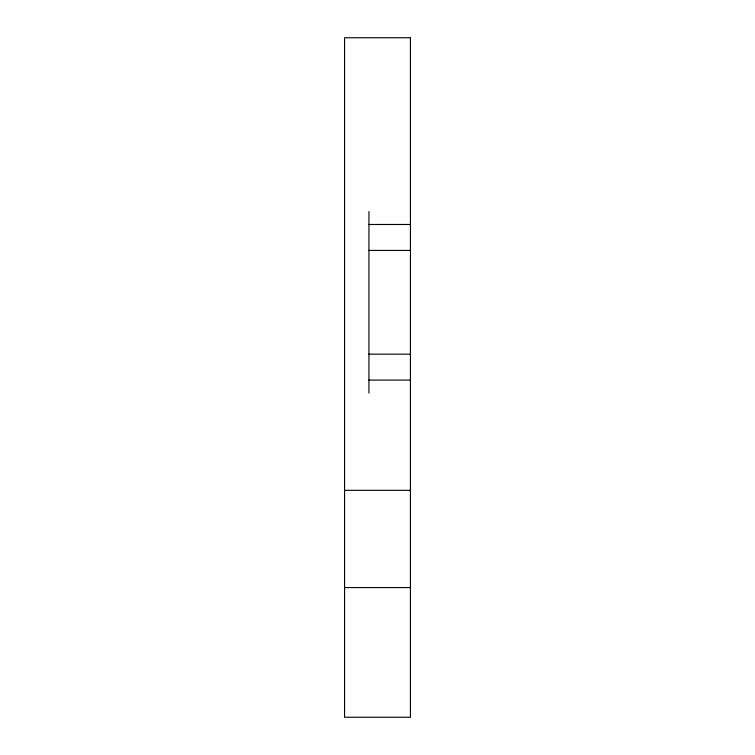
<?xml version="1.0" encoding="UTF-8"?>
<svg xmlns="http://www.w3.org/2000/svg" width="755" height="755" viewBox="0 0 755 755"><rect width="100%" height="100%" fill="white"/><g stroke="black" fill="none" stroke-linecap="round" stroke-linejoin="round"><path stroke-width="1.13" d="M368.94 224.48L410.437 224.48M368.94 250.415L410.437 250.415M368.94 354.161L410.437 354.161M368.94 380.095L410.437 380.095M344.563 490.316L410.437 490.316M344.563 587.579L410.437 587.579M368.94 211.513L368.94 393.062M410.437 37.75L344.563 37.75L344.563 717.25L410.437 717.25L410.437 37.75"/></g></svg>
